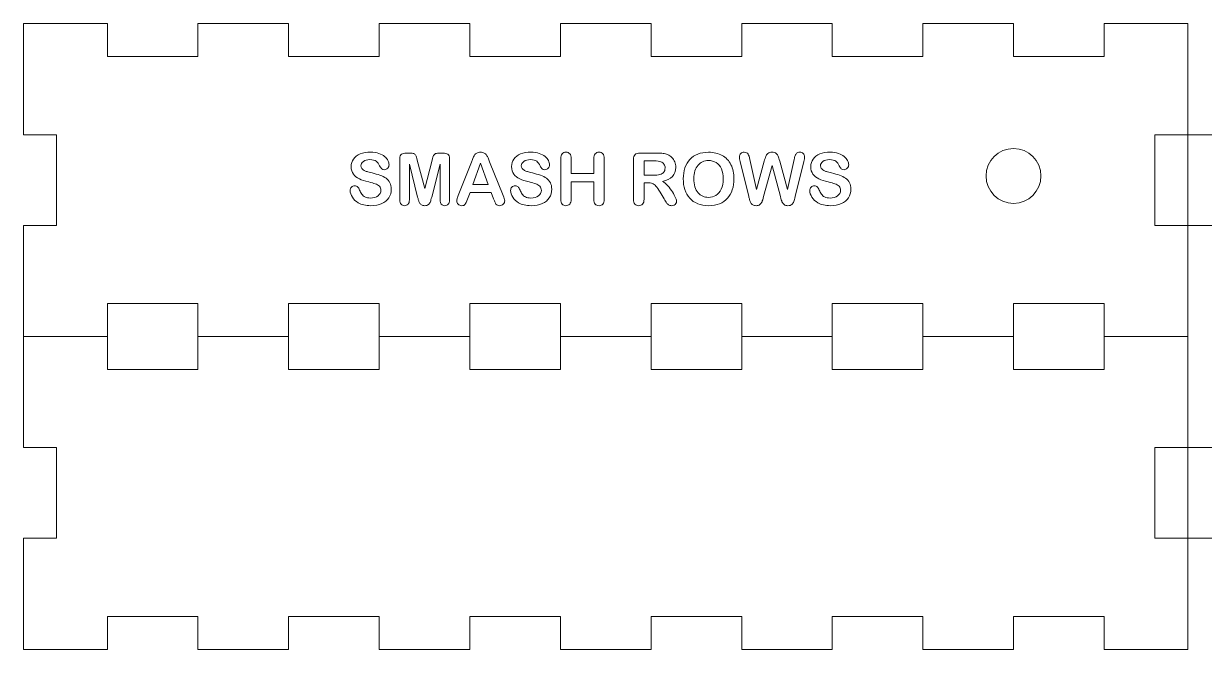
# Model space of a CAD drawing. Header units: millimetres. Extents: x 0 to 636, y 0 to 424.
# Drawn here: x 0 to 215, y 0 to 114 of the extents above; entities that cross this region are included whole.
import ezdxf

# ---------------------------------------------------------------- set-up
doc = ezdxf.new("R2010")
doc.units = ezdxf.units.MM
doc.header["$MEASUREMENT"] = 0
doc.layers.add('Capa 1', color=7, linetype='Continuous')
doc.layers.add('Capa 2', color=7, linetype='Continuous')

# ---------------------------------------------------------------- blocks, each defined once
blk = doc.blocks.new('block 2')
at = {"layer": 'Capa 1', "color": 1, "lineweight": 9, "true_color": 0xff0000}
for points in [[(0, 60.75), (0, 77.25), (6, 77.25), (6, 93.75), (0, 93.75), (0, 114), (15.25, 114), (15.25, 108), (31.75, 108), (31.75, 114), (48.25, 114), (48.25, 108), (64.75, 108), (64.75, 114), (81.25, 114), (81.25, 108), (97.75, 108), (97.75, 114), (114.25, 114), (114.25, 108), (130.75, 108), (130.75, 114), (147.25, 114), (147.25, 108), (163.75, 108), (163.75, 114), (180.25, 114), (180.25, 108), (196.75, 108), (196.75, 114), (212, 114), (212, 110.25), (212, 93.75)], [(0, 60.75), (0, 36.75), (6, 36.75), (6, 20.25), (0, 20.25), (0, 3.75), (0, 0), (15.25, 0), (15.25, 6), (31.75, 6), (31.75, 0), (48.25, 0), (48.25, 6), (64.75, 6), (64.75, 0), (81.25, 0), (81.25, 6), (97.75, 6), (97.75, 0), (114.25, 0), (114.25, 6), (130.75, 6), (130.75, 0), (147.25, 0), (147.25, 6), (163.75, 6), (163.75, 0), (180.25, 0), (180.25, 6), (196.75, 6), (196.75, 0), (212, 0), (212, 36.75), (212, 53.25), (212, 93.75)], [(218, 77.25), (206, 77.25), (206, 93.75), (218, 93.75)], [(31.75, 63), (31.75, 51), (15.25, 51), (15.25, 63)], [(15.25, 63), (31.75, 63)], [(64.75, 63), (64.75, 51), (48.25, 51), (48.25, 63)], [(48.25, 63), (64.75, 63)], [(97.75, 63), (97.75, 51), (81.25, 51), (81.25, 63)], [(81.25, 63), (97.75, 63)], [(130.75, 63), (130.75, 51), (114.25, 51), (114.25, 63)], [(114.25, 63), (130.75, 63)], [(163.75, 63), (163.75, 51), (147.25, 51), (147.25, 63)], [(147.25, 63), (163.75, 63)], [(196.75, 63), (196.75, 51), (180.25, 51), (180.25, 63)], [(180.25, 63), (196.75, 63)], [(0, 57), (15.25, 57)], [(31.75, 57), (48.25, 57)], [(64.75, 57), (81.25, 57)], [(97.75, 57), (114.25, 57)], [(130.75, 57), (147.25, 57)], [(163.75, 57), (180.25, 57)], [(196.75, 57), (212, 57)], [(218, 20.25), (206, 20.25), (206, 36.75), (218, 36.75)]]:
    blk.add_lwpolyline(points, dxfattribs=at)
blk = doc.blocks.new('block 3')
at = {"layer": 'Capa 2', "color": 250, "lineweight": 5, "true_color": 0x1d1d1b}
blk.add_lwpolyline([(81.78, 84.67), (84.6, 84.67), (83.18, 88.56), (81.78, 84.67)], dxfattribs=at)
for points, knots in [([(66.95, 83.82), (66.95, 83.25), (66.8, 82.74), (66.51, 82.28), (66.21, 81.83), (65.78, 81.47), (65.22, 81.22), (64.65, 80.96), (63.98, 80.83), (63.21, 80.83), (62.28, 80.83), (61.51, 81.01), (60.9, 81.36), (60.48, 81.61), (60.13, 81.95), (59.86, 82.37), (59.59, 82.79), (59.46, 83.2), (59.46, 83.6), (59.46, 83.83), (59.54, 84.03), (59.7, 84.2), (59.86, 84.36), (60.06, 84.44), (60.31, 84.44), (60.51, 84.44), (60.68, 84.38), (60.82, 84.25), (60.96, 84.12), (61.08, 83.93), (61.18, 83.68), (61.3, 83.38), (61.43, 83.13), (61.57, 82.93), (61.71, 82.72), (61.91, 82.56), (62.16, 82.43), (62.41, 82.3), (62.74, 82.23), (63.15, 82.23), (63.72, 82.23), (64.18, 82.36), (64.53, 82.63), (64.89, 82.89), (65.06, 83.22), (65.06, 83.61), (65.06, 83.93), (64.97, 84.18), (64.78, 84.38), (64.59, 84.57), (64.34, 84.72), (64.04, 84.82), (63.74, 84.92), (63.33, 85.03), (62.83, 85.15), (62.15, 85.31), (61.58, 85.49), (61.13, 85.71), (60.67, 85.92), (60.31, 86.21), (60.04, 86.57), (59.77, 86.94), (59.64, 87.4), (59.64, 87.94), (59.64, 88.46), (59.78, 88.92), (60.06, 89.32), (60.35, 89.72), (60.75, 90.03), (61.29, 90.25), (61.83, 90.47), (62.46, 90.57), (63.18, 90.57), (63.76, 90.57), (64.26, 90.5), (64.68, 90.36), (65.1, 90.22), (65.45, 90.03), (65.73, 89.79), (66.01, 89.55), (66.21, 89.3), (66.34, 89.04), (66.47, 88.78), (66.54, 88.52), (66.54, 88.27), (66.54, 88.05), (66.46, 87.84), (66.29, 87.66), (66.13, 87.48), (65.93, 87.39), (65.69, 87.39), (65.47, 87.39), (65.31, 87.44), (65.2, 87.55), (65.08, 87.66), (64.96, 87.84), (64.83, 88.09), (64.65, 88.44), (64.45, 88.72), (64.21, 88.92), (63.97, 89.12), (63.58, 89.22), (63.05, 89.22), (62.56, 89.22), (62.16, 89.11), (61.86, 88.89), (61.56, 88.68), (61.41, 88.42), (61.41, 88.11), (61.41, 87.92), (61.46, 87.76), (61.56, 87.62), (61.66, 87.49), (61.8, 87.37), (61.98, 87.27), (62.16, 87.17), (62.35, 87.1), (62.53, 87.04), (62.72, 86.98), (63.02, 86.9), (63.44, 86.8), (63.98, 86.67), (64.46, 86.53), (64.89, 86.38), (65.32, 86.23), (65.68, 86.05), (65.99, 85.84), (66.29, 85.62), (66.52, 85.35), (66.69, 85.02), (66.86, 84.7), (66.95, 84.3), (66.95, 83.82)], [0, 0, 0, 0, 1, 1, 1, 2, 2, 2, 3, 3, 3, 4, 4, 4, 5, 5, 5, 6, 6, 6, 7, 7, 7, 8, 8, 8, 9, 9, 9, 10, 10, 10, 11, 11, 11, 12, 12, 12, 13, 13, 13, 14, 14, 14, 15, 15, 15, 16, 16, 16, 17, 17, 17, 18, 18, 18, 19, 19, 19, 20, 20, 20, 21, 21, 21, 22, 22, 22, 23, 23, 23, 24, 24, 24, 25, 25, 25, 26, 26, 26, 27, 27, 27, 28, 28, 28, 29, 29, 29, 30, 30, 30, 31, 31, 31, 32, 32, 32, 33, 33, 33, 34, 34, 34, 35, 35, 35, 36, 36, 36, 37, 37, 37, 38, 38, 38, 39, 39, 39, 40, 40, 40, 41, 41, 41, 42, 42, 42, 43, 43, 43, 44, 44, 44, 44]), ([(71.75, 82.41), (71.75, 82.41), (70.24, 88.42), (70.24, 88.42), (70.24, 88.42), (70.24, 81.91), (70.24, 81.91), (70.24, 81.55), (70.16, 81.28), (70, 81.1), (69.84, 80.92), (69.62, 80.83), (69.36, 80.83), (69.1, 80.83), (68.89, 80.92), (68.73, 81.1), (68.56, 81.28), (68.48, 81.55), (68.48, 81.91), (68.48, 81.91), (68.48, 89.37), (68.48, 89.37), (68.48, 89.78), (68.59, 90.06), (68.8, 90.2), (69.02, 90.34), (69.31, 90.41), (69.67, 90.41), (69.67, 90.41), (70.26, 90.41), (70.26, 90.41), (70.62, 90.41), (70.88, 90.38), (71.04, 90.32), (71.2, 90.25), (71.32, 90.14), (71.39, 89.97), (71.47, 89.8), (71.56, 89.53), (71.66, 89.15), (71.66, 89.15), (73.03, 83.99), (73.03, 83.99), (73.03, 83.99), (74.4, 89.15), (74.4, 89.15), (74.5, 89.53), (74.58, 89.8), (74.66, 89.97), (74.74, 90.14), (74.86, 90.25), (75.02, 90.32), (75.18, 90.38), (75.44, 90.41), (75.79, 90.41), (75.79, 90.41), (76.38, 90.41), (76.38, 90.41), (76.75, 90.41), (77.04, 90.34), (77.25, 90.2), (77.47, 90.06), (77.57, 89.78), (77.57, 89.37), (77.57, 89.37), (77.57, 81.91), (77.57, 81.91), (77.57, 81.55), (77.49, 81.28), (77.33, 81.1), (77.17, 80.92), (76.96, 80.83), (76.69, 80.83), (76.43, 80.83), (76.22, 80.92), (76.06, 81.1), (75.9, 81.28), (75.82, 81.55), (75.82, 81.91), (75.82, 81.91), (75.82, 88.42), (75.82, 88.42), (75.82, 88.42), (74.31, 82.41), (74.31, 82.41), (74.21, 82.02), (74.13, 81.74), (74.07, 81.55), (74, 81.37), (73.89, 81.21), (73.72, 81.06), (73.55, 80.91), (73.32, 80.83), (73.03, 80.83), (72.8, 80.83), (72.62, 80.88), (72.46, 80.98), (72.31, 81.07), (72.19, 81.19), (72.1, 81.34), (72.02, 81.49), (71.95, 81.66), (71.9, 81.84), (71.85, 82.02), (71.8, 82.21), (71.75, 82.41)], [0, 0, 0, 0, 1, 1, 1, 2, 2, 2, 3, 3, 3, 4, 4, 4, 5, 5, 5, 6, 6, 6, 7, 7, 7, 8, 8, 8, 9, 9, 9, 10, 10, 10, 11, 11, 11, 12, 12, 12, 13, 13, 13, 14, 14, 14, 15, 15, 15, 16, 16, 16, 17, 17, 17, 18, 18, 18, 19, 19, 19, 20, 20, 20, 21, 21, 21, 22, 22, 22, 23, 23, 23, 24, 24, 24, 25, 25, 25, 26, 26, 26, 27, 27, 27, 28, 28, 28, 29, 29, 29, 30, 30, 30, 31, 31, 31, 32, 32, 32, 33, 33, 33, 34, 34, 34, 35, 35, 35, 35]), ([(85.56, 82.06), (85.56, 82.06), (85.11, 83.24), (85.11, 83.24), (85.11, 83.24), (81.28, 83.24), (81.28, 83.24), (81.28, 83.24), (80.83, 82.03), (80.83, 82.03), (80.66, 81.56), (80.51, 81.24), (80.38, 81.08), (80.26, 80.91), (80.05, 80.83), (79.77, 80.83), (79.53, 80.83), (79.32, 80.92), (79.13, 81.09), (78.95, 81.27), (78.86, 81.47), (78.86, 81.69), (78.86, 81.82), (78.88, 81.95), (78.92, 82.09), (78.96, 82.23), (79.04, 82.42), (79.13, 82.66), (79.13, 82.66), (81.54, 88.78), (81.54, 88.78), (81.61, 88.96), (81.7, 89.17), (81.79, 89.41), (81.89, 89.66), (81.99, 89.87), (82.1, 90.03), (82.21, 90.19), (82.35, 90.32), (82.53, 90.42), (82.71, 90.52), (82.93, 90.57), (83.19, 90.57), (83.46, 90.57), (83.68, 90.52), (83.86, 90.42), (84.03, 90.32), (84.18, 90.19), (84.29, 90.03), (84.4, 89.88), (84.49, 89.71), (84.56, 89.52), (84.64, 89.34), (84.73, 89.1), (84.85, 88.79), (84.85, 88.79), (87.31, 82.71), (87.31, 82.71), (87.5, 82.25), (87.6, 81.91), (87.6, 81.7), (87.6, 81.49), (87.51, 81.29), (87.33, 81.1), (87.14, 80.92), (86.93, 80.83), (86.67, 80.83), (86.52, 80.83), (86.39, 80.86), (86.28, 80.91), (86.18, 80.96), (86.09, 81.04), (86.01, 81.13), (85.94, 81.22), (85.86, 81.36), (85.78, 81.55), (85.69, 81.74), (85.62, 81.91), (85.56, 82.06)], [0, 0, 0, 0, 1, 1, 1, 2, 2, 2, 3, 3, 3, 4, 4, 4, 5, 5, 5, 6, 6, 6, 7, 7, 7, 8, 8, 8, 9, 9, 9, 10, 10, 10, 11, 11, 11, 12, 12, 12, 13, 13, 13, 14, 14, 14, 15, 15, 15, 16, 16, 16, 17, 17, 17, 18, 18, 18, 19, 19, 19, 20, 20, 20, 21, 21, 21, 22, 22, 22, 23, 23, 23, 24, 24, 24, 25, 25, 25, 26, 26, 26, 26]), ([(96.16, 83.82), (96.16, 83.25), (96.01, 82.74), (95.72, 82.28), (95.43, 81.83), (95, 81.47), (94.43, 81.22), (93.87, 80.96), (93.2, 80.83), (92.42, 80.83), (91.49, 80.83), (90.72, 81.01), (90.12, 81.36), (89.69, 81.61), (89.34, 81.95), (89.07, 82.37), (88.81, 82.79), (88.67, 83.2), (88.67, 83.6), (88.67, 83.83), (88.75, 84.03), (88.91, 84.2), (89.07, 84.36), (89.28, 84.44), (89.53, 84.44), (89.73, 84.44), (89.9, 84.38), (90.04, 84.25), (90.18, 84.12), (90.3, 83.93), (90.4, 83.68), (90.52, 83.38), (90.64, 83.13), (90.78, 82.93), (90.92, 82.72), (91.12, 82.56), (91.37, 82.43), (91.63, 82.3), (91.96, 82.23), (92.37, 82.23), (92.93, 82.23), (93.39, 82.36), (93.75, 82.63), (94.1, 82.89), (94.28, 83.22), (94.28, 83.61), (94.28, 83.93), (94.18, 84.18), (93.99, 84.38), (93.8, 84.57), (93.55, 84.72), (93.25, 84.82), (92.95, 84.92), (92.55, 85.03), (92.04, 85.15), (91.36, 85.31), (90.8, 85.49), (90.34, 85.71), (89.88, 85.92), (89.52, 86.21), (89.25, 86.57), (88.99, 86.94), (88.85, 87.4), (88.85, 87.94), (88.85, 88.46), (88.99, 88.92), (89.28, 89.32), (89.56, 89.72), (89.97, 90.03), (90.5, 90.25), (91.04, 90.47), (91.67, 90.57), (92.39, 90.57), (92.97, 90.57), (93.47, 90.5), (93.9, 90.36), (94.32, 90.22), (94.67, 90.03), (94.95, 89.79), (95.22, 89.55), (95.43, 89.3), (95.56, 89.04), (95.69, 88.78), (95.75, 88.52), (95.75, 88.27), (95.75, 88.05), (95.67, 87.84), (95.51, 87.66), (95.35, 87.48), (95.15, 87.39), (94.91, 87.39), (94.69, 87.39), (94.52, 87.44), (94.41, 87.55), (94.3, 87.66), (94.17, 87.84), (94.04, 88.09), (93.87, 88.44), (93.66, 88.72), (93.42, 88.92), (93.18, 89.12), (92.8, 89.22), (92.27, 89.22), (91.77, 89.22), (91.38, 89.11), (91.07, 88.89), (90.77, 88.68), (90.62, 88.42), (90.62, 88.11), (90.62, 87.92), (90.67, 87.76), (90.77, 87.62), (90.88, 87.49), (91.02, 87.37), (91.2, 87.27), (91.38, 87.17), (91.56, 87.1), (91.75, 87.04), (91.93, 86.98), (92.23, 86.9), (92.66, 86.8), (93.19, 86.67), (93.67, 86.53), (94.1, 86.38), (94.53, 86.23), (94.9, 86.05), (95.2, 85.84), (95.5, 85.62), (95.74, 85.35), (95.91, 85.02), (96.08, 84.7), (96.16, 84.3), (96.16, 83.82)], [0, 0, 0, 0, 1, 1, 1, 2, 2, 2, 3, 3, 3, 4, 4, 4, 5, 5, 5, 6, 6, 6, 7, 7, 7, 8, 8, 8, 9, 9, 9, 10, 10, 10, 11, 11, 11, 12, 12, 12, 13, 13, 13, 14, 14, 14, 15, 15, 15, 16, 16, 16, 17, 17, 17, 18, 18, 18, 19, 19, 19, 20, 20, 20, 21, 21, 21, 22, 22, 22, 23, 23, 23, 24, 24, 24, 25, 25, 25, 26, 26, 26, 27, 27, 27, 28, 28, 28, 29, 29, 29, 30, 30, 30, 31, 31, 31, 32, 32, 32, 33, 33, 33, 34, 34, 34, 35, 35, 35, 36, 36, 36, 37, 37, 37, 38, 38, 38, 39, 39, 39, 40, 40, 40, 41, 41, 41, 42, 42, 42, 43, 43, 43, 44, 44, 44, 44]), ([(99.7, 89.42), (99.7, 89.42), (99.7, 86.72), (99.7, 86.72), (99.7, 86.72), (103.82, 86.72), (103.82, 86.72), (103.82, 86.72), (103.82, 89.42), (103.82, 89.42), (103.82, 89.8), (103.91, 90.09), (104.08, 90.29), (104.26, 90.48), (104.49, 90.57), (104.77, 90.57), (105.06, 90.57), (105.29, 90.48), (105.47, 90.29), (105.64, 90.1), (105.73, 89.81), (105.73, 89.42), (105.73, 89.42), (105.73, 81.99), (105.73, 81.99), (105.73, 81.6), (105.64, 81.31), (105.46, 81.12), (105.28, 80.93), (105.05, 80.83), (104.77, 80.83), (104.48, 80.83), (104.25, 80.93), (104.08, 81.12), (103.91, 81.32), (103.82, 81.61), (103.82, 81.99), (103.82, 81.99), (103.82, 85.16), (103.82, 85.16), (103.82, 85.16), (99.7, 85.16), (99.7, 85.16), (99.7, 85.16), (99.7, 81.99), (99.7, 81.99), (99.7, 81.6), (99.61, 81.31), (99.43, 81.12), (99.25, 80.93), (99.02, 80.83), (98.74, 80.83), (98.45, 80.83), (98.22, 80.93), (98.05, 81.12), (97.88, 81.32), (97.79, 81.61), (97.79, 81.99), (97.79, 81.99), (97.79, 89.42), (97.79, 89.42), (97.79, 89.8), (97.88, 90.09), (98.05, 90.29), (98.22, 90.48), (98.45, 90.57), (98.74, 90.57), (99.03, 90.57), (99.26, 90.48), (99.44, 90.29), (99.61, 90.1), (99.7, 89.81), (99.7, 89.42)], [0, 0, 0, 0, 1, 1, 1, 2, 2, 2, 3, 3, 3, 4, 4, 4, 5, 5, 5, 6, 6, 6, 7, 7, 7, 8, 8, 8, 9, 9, 9, 10, 10, 10, 11, 11, 11, 12, 12, 12, 13, 13, 13, 14, 14, 14, 15, 15, 15, 16, 16, 16, 17, 17, 17, 18, 18, 18, 19, 19, 19, 20, 20, 20, 21, 21, 21, 22, 22, 22, 23, 23, 23, 24, 24, 24, 24]), ([(113.64, 85.02), (113.64, 85.02), (112.97, 85.02), (112.97, 85.02), (112.97, 85.02), (112.97, 81.99), (112.97, 81.99), (112.97, 81.6), (112.88, 81.3), (112.71, 81.11), (112.53, 80.92), (112.3, 80.83), (112.02, 80.83), (111.71, 80.83), (111.48, 80.93), (111.31, 81.13), (111.14, 81.32), (111.06, 81.61), (111.06, 81.99), (111.06, 81.99), (111.06, 89.24), (111.06, 89.24), (111.06, 89.66), (111.15, 89.95), (111.34, 90.14), (111.52, 90.32), (111.82, 90.41), (112.23, 90.41), (112.23, 90.41), (115.34, 90.41), (115.34, 90.41), (115.76, 90.41), (116.13, 90.4), (116.43, 90.36), (116.74, 90.32), (117.01, 90.25), (117.26, 90.14), (117.55, 90.01), (117.81, 89.84), (118.04, 89.6), (118.27, 89.37), (118.44, 89.1), (118.56, 88.8), (118.68, 88.49), (118.74, 88.17), (118.74, 87.82), (118.74, 87.12), (118.54, 86.56), (118.14, 86.14), (117.74, 85.72), (117.14, 85.42), (116.34, 85.25), (116.68, 85.07), (117, 84.8), (117.31, 84.45), (117.62, 84.1), (117.89, 83.72), (118.13, 83.33), (118.38, 82.93), (118.57, 82.57), (118.7, 82.25), (118.84, 81.93), (118.9, 81.72), (118.9, 81.6), (118.9, 81.47), (118.86, 81.35), (118.78, 81.23), (118.7, 81.1), (118.6, 81.01), (118.46, 80.94), (118.32, 80.87), (118.16, 80.83), (117.98, 80.83), (117.77, 80.83), (117.59, 80.88), (117.44, 80.98), (117.3, 81.08), (117.17, 81.21), (117.07, 81.36), (116.96, 81.52), (116.82, 81.75), (116.64, 82.05), (116.64, 82.05), (115.88, 83.32), (115.88, 83.32), (115.6, 83.79), (115.36, 84.14), (115.14, 84.39), (114.92, 84.63), (114.7, 84.8), (114.48, 84.89), (114.26, 84.98), (113.98, 85.02), (113.64, 85.02)], [0, 0, 0, 0, 1, 1, 1, 2, 2, 2, 3, 3, 3, 4, 4, 4, 5, 5, 5, 6, 6, 6, 7, 7, 7, 8, 8, 8, 9, 9, 9, 10, 10, 10, 11, 11, 11, 12, 12, 12, 13, 13, 13, 14, 14, 14, 15, 15, 15, 16, 16, 16, 17, 17, 17, 18, 18, 18, 19, 19, 19, 20, 20, 20, 21, 21, 21, 22, 22, 22, 23, 23, 23, 24, 24, 24, 25, 25, 25, 26, 26, 26, 27, 27, 27, 28, 28, 28, 29, 29, 29, 30, 30, 30, 31, 31, 31, 31]), ([(124.69, 90.57), (125.67, 90.57), (126.5, 90.38), (127.2, 89.98), (127.91, 89.58), (128.44, 89.02), (128.8, 88.29), (129.16, 87.56), (129.34, 86.7), (129.34, 85.72), (129.34, 84.99), (129.24, 84.32), (129.04, 83.73), (128.84, 83.13), (128.55, 82.62), (128.15, 82.18), (127.76, 81.74), (127.27, 81.41), (126.7, 81.18), (126.13, 80.95), (125.47, 80.83), (124.73, 80.83), (123.99, 80.83), (123.33, 80.95), (122.75, 81.19), (122.16, 81.43), (121.68, 81.76), (121.29, 82.19), (120.9, 82.63), (120.6, 83.15), (120.4, 83.76), (120.21, 84.36), (120.11, 85.02), (120.11, 85.73), (120.11, 86.45), (120.21, 87.12), (120.42, 87.72), (120.63, 88.33), (120.93, 88.84), (121.32, 89.26), (121.71, 89.69), (122.19, 90.01), (122.76, 90.24), (123.33, 90.46), (123.97, 90.57), (124.69, 90.57)], [0, 0, 0, 0, 1, 1, 1, 2, 2, 2, 3, 3, 3, 4, 4, 4, 5, 5, 5, 6, 6, 6, 7, 7, 7, 8, 8, 8, 9, 9, 9, 10, 10, 10, 11, 11, 11, 12, 12, 12, 13, 13, 13, 14, 14, 14, 15, 15, 15, 15]), ([(137.8, 82.48), (137.8, 82.48), (136.28, 88.13), (136.28, 88.13), (136.28, 88.13), (134.73, 82.48), (134.73, 82.48), (134.61, 82.05), (134.52, 81.74), (134.45, 81.55), (134.38, 81.37), (134.25, 81.2), (134.08, 81.05), (133.9, 80.9), (133.67, 80.83), (133.38, 80.83), (133.14, 80.83), (132.95, 80.87), (132.8, 80.96), (132.64, 81.05), (132.52, 81.17), (132.43, 81.34), (132.33, 81.5), (132.26, 81.69), (132.2, 81.91), (132.14, 82.13), (132.08, 82.33), (132.04, 82.52), (132.04, 82.52), (130.47, 88.87), (130.47, 88.87), (130.37, 89.23), (130.33, 89.51), (130.33, 89.71), (130.33, 89.95), (130.41, 90.16), (130.58, 90.32), (130.75, 90.49), (130.97, 90.57), (131.22, 90.57), (131.57, 90.57), (131.8, 90.46), (131.92, 90.24), (132.04, 90.02), (132.14, 89.69), (132.23, 89.27), (132.23, 89.27), (133.47, 83.77), (133.47, 83.77), (133.47, 83.77), (134.85, 88.92), (134.85, 88.92), (134.95, 89.31), (135.05, 89.61), (135.13, 89.82), (135.21, 90.02), (135.34, 90.2), (135.53, 90.35), (135.71, 90.5), (135.96, 90.57), (136.28, 90.57), (136.6, 90.57), (136.85, 90.5), (137.03, 90.34), (137.2, 90.18), (137.33, 90.01), (137.4, 89.83), (137.46, 89.65), (137.56, 89.34), (137.67, 88.92), (137.67, 88.92), (139.07, 83.77), (139.07, 83.77), (139.07, 83.77), (140.3, 89.27), (140.3, 89.27), (140.36, 89.56), (140.42, 89.78), (140.47, 89.95), (140.53, 90.11), (140.62, 90.25), (140.75, 90.38), (140.88, 90.51), (141.07, 90.57), (141.32, 90.57), (141.57, 90.57), (141.78, 90.49), (141.95, 90.33), (142.12, 90.16), (142.21, 89.96), (142.21, 89.71), (142.21, 89.53), (142.16, 89.25), (142.07, 88.87), (142.07, 88.87), (140.5, 82.52), (140.5, 82.52), (140.39, 82.09), (140.31, 81.78), (140.23, 81.58), (140.16, 81.38), (140.04, 81.21), (139.87, 81.06), (139.7, 80.91), (139.47, 80.83), (139.16, 80.83), (138.87, 80.83), (138.63, 80.9), (138.46, 81.05), (138.28, 81.19), (138.16, 81.36), (138.09, 81.54), (138.02, 81.72), (137.93, 82.03), (137.8, 82.48)], [0, 0, 0, 0, 1, 1, 1, 2, 2, 2, 3, 3, 3, 4, 4, 4, 5, 5, 5, 6, 6, 6, 7, 7, 7, 8, 8, 8, 9, 9, 9, 10, 10, 10, 11, 11, 11, 12, 12, 12, 13, 13, 13, 14, 14, 14, 15, 15, 15, 16, 16, 16, 17, 17, 17, 18, 18, 18, 19, 19, 19, 20, 20, 20, 21, 21, 21, 22, 22, 22, 23, 23, 23, 24, 24, 24, 25, 25, 25, 26, 26, 26, 27, 27, 27, 28, 28, 28, 29, 29, 29, 30, 30, 30, 31, 31, 31, 32, 32, 32, 33, 33, 33, 34, 34, 34, 35, 35, 35, 36, 36, 36, 37, 37, 37, 38, 38, 38, 38]), ([(150.64, 83.82), (150.64, 83.25), (150.49, 82.74), (150.2, 82.28), (149.9, 81.83), (149.47, 81.47), (148.91, 81.22), (148.34, 80.96), (147.67, 80.83), (146.9, 80.83), (145.97, 80.83), (145.2, 81.01), (144.6, 81.36), (144.17, 81.61), (143.82, 81.95), (143.55, 82.37), (143.28, 82.79), (143.15, 83.2), (143.15, 83.6), (143.15, 83.83), (143.23, 84.03), (143.39, 84.2), (143.55, 84.36), (143.76, 84.44), (144, 84.44), (144.21, 84.44), (144.38, 84.38), (144.51, 84.25), (144.65, 84.12), (144.77, 83.93), (144.87, 83.68), (144.99, 83.38), (145.12, 83.13), (145.26, 82.93), (145.4, 82.72), (145.6, 82.56), (145.85, 82.43), (146.1, 82.3), (146.43, 82.23), (146.84, 82.23), (147.41, 82.23), (147.87, 82.36), (148.22, 82.63), (148.58, 82.89), (148.75, 83.22), (148.75, 83.61), (148.75, 83.93), (148.66, 84.18), (148.47, 84.38), (148.28, 84.57), (148.03, 84.72), (147.73, 84.82), (147.43, 84.92), (147.02, 85.03), (146.52, 85.15), (145.84, 85.31), (145.27, 85.49), (144.82, 85.71), (144.36, 85.92), (144, 86.21), (143.73, 86.57), (143.46, 86.94), (143.33, 87.4), (143.33, 87.94), (143.33, 88.46), (143.47, 88.92), (143.75, 89.32), (144.04, 89.72), (144.45, 90.03), (144.98, 90.25), (145.52, 90.47), (146.15, 90.57), (146.87, 90.57), (147.45, 90.57), (147.95, 90.5), (148.37, 90.36), (148.79, 90.22), (149.14, 90.03), (149.42, 89.79), (149.7, 89.55), (149.9, 89.3), (150.03, 89.04), (150.16, 88.78), (150.23, 88.52), (150.23, 88.27), (150.23, 88.05), (150.15, 87.84), (149.98, 87.66), (149.82, 87.48), (149.62, 87.39), (149.38, 87.39), (149.17, 87.39), (149, 87.44), (148.89, 87.55), (148.77, 87.66), (148.65, 87.84), (148.52, 88.09), (148.34, 88.44), (148.14, 88.72), (147.9, 88.92), (147.66, 89.12), (147.27, 89.22), (146.74, 89.22), (146.25, 89.22), (145.85, 89.11), (145.55, 88.89), (145.25, 88.68), (145.1, 88.42), (145.1, 88.11), (145.1, 87.92), (145.15, 87.76), (145.25, 87.62), (145.35, 87.49), (145.5, 87.37), (145.68, 87.27), (145.86, 87.17), (146.04, 87.1), (146.22, 87.04), (146.41, 86.98), (146.71, 86.9), (147.13, 86.8), (147.67, 86.67), (148.15, 86.53), (148.58, 86.38), (149.01, 86.23), (149.37, 86.05), (149.68, 85.84), (149.98, 85.62), (150.21, 85.35), (150.38, 85.02), (150.55, 84.7), (150.64, 84.3), (150.64, 83.82)], [0, 0, 0, 0, 1, 1, 1, 2, 2, 2, 3, 3, 3, 4, 4, 4, 5, 5, 5, 6, 6, 6, 7, 7, 7, 8, 8, 8, 9, 9, 9, 10, 10, 10, 11, 11, 11, 12, 12, 12, 13, 13, 13, 14, 14, 14, 15, 15, 15, 16, 16, 16, 17, 17, 17, 18, 18, 18, 19, 19, 19, 20, 20, 20, 21, 21, 21, 22, 22, 22, 23, 23, 23, 24, 24, 24, 25, 25, 25, 26, 26, 26, 27, 27, 27, 28, 28, 28, 29, 29, 29, 30, 30, 30, 31, 31, 31, 32, 32, 32, 33, 33, 33, 34, 34, 34, 35, 35, 35, 36, 36, 36, 37, 37, 37, 38, 38, 38, 39, 39, 39, 40, 40, 40, 41, 41, 41, 42, 42, 42, 43, 43, 43, 44, 44, 44, 44]), ([(114.73, 88.98), (114.73, 88.98), (112.97, 88.98), (112.97, 88.98), (112.97, 88.98), (112.97, 86.39), (112.97, 86.39), (112.97, 86.39), (114.68, 86.39), (114.68, 86.39), (115.14, 86.39), (115.52, 86.43), (115.84, 86.51), (116.15, 86.59), (116.39, 86.72), (116.55, 86.91), (116.72, 87.1), (116.8, 87.37), (116.8, 87.7), (116.8, 87.96), (116.73, 88.19), (116.6, 88.39), (116.47, 88.59), (116.28, 88.74), (116.05, 88.84), (115.83, 88.93), (115.39, 88.98), (114.73, 88.98)], [0, 0, 0, 0, 1, 1, 1, 2, 2, 2, 3, 3, 3, 4, 4, 4, 5, 5, 5, 6, 6, 6, 7, 7, 7, 8, 8, 8, 9, 9, 9, 9]), ([(127.4, 85.73), (127.4, 86.42), (127.29, 87.02), (127.07, 87.52), (126.84, 88.03), (126.53, 88.41), (126.11, 88.67), (125.7, 88.93), (125.22, 89.06), (124.69, 89.06), (124.31, 89.06), (123.95, 88.99), (123.63, 88.84), (123.31, 88.7), (123.03, 88.49), (122.8, 88.22), (122.56, 87.94), (122.38, 87.59), (122.24, 87.17), (122.11, 86.74), (122.04, 86.26), (122.04, 85.73), (122.04, 85.19), (122.11, 84.71), (122.24, 84.28), (122.38, 83.84), (122.57, 83.48), (122.81, 83.2), (123.06, 82.91), (123.34, 82.7), (123.66, 82.56), (123.98, 82.42), (124.33, 82.35), (124.71, 82.35), (125.2, 82.35), (125.65, 82.47), (126.06, 82.71), (126.47, 82.96), (126.8, 83.34), (127.04, 83.85), (127.28, 84.35), (127.4, 84.98), (127.4, 85.73)], [0, 0, 0, 0, 1, 1, 1, 2, 2, 2, 3, 3, 3, 4, 4, 4, 5, 5, 5, 6, 6, 6, 7, 7, 7, 8, 8, 8, 9, 9, 9, 10, 10, 10, 11, 11, 11, 12, 12, 12, 13, 13, 13, 14, 14, 14, 14])]:
    blk.add_open_spline(points, degree=3, knots=knots, dxfattribs=at)

msp = doc.modelspace()

# ---------------------------------------------------------------- linework, layer by layer
at = {"layer": 'Capa 1', "color": 250, "lineweight": 5, "true_color": 0x1d1d1b}
msp.add_open_spline([(185.25, 86.25), (185.25, 83.49), (183.01, 81.25), (180.25, 81.25), (177.49, 81.25), (175.25, 83.49), (175.25, 86.25), (175.25, 89.01), (177.49, 91.25), (180.25, 91.25), (183.01, 91.25), (185.25, 89.01), (185.25, 86.25)], degree=3, knots=[0, 0, 0, 0, 1, 1, 1, 2, 2, 2, 3, 3, 3, 4, 4, 4, 4], dxfattribs=at)

# ---------------------------------------------------------------- block references
at = {"layer": 'Capa 1'}
msp.add_blockref('block 2', (0, 0), dxfattribs=at)
at = {"layer": 'Capa 2'}
msp.add_blockref('block 3', (0, 0), dxfattribs=at)

doc.saveas('drawing.dxf')
